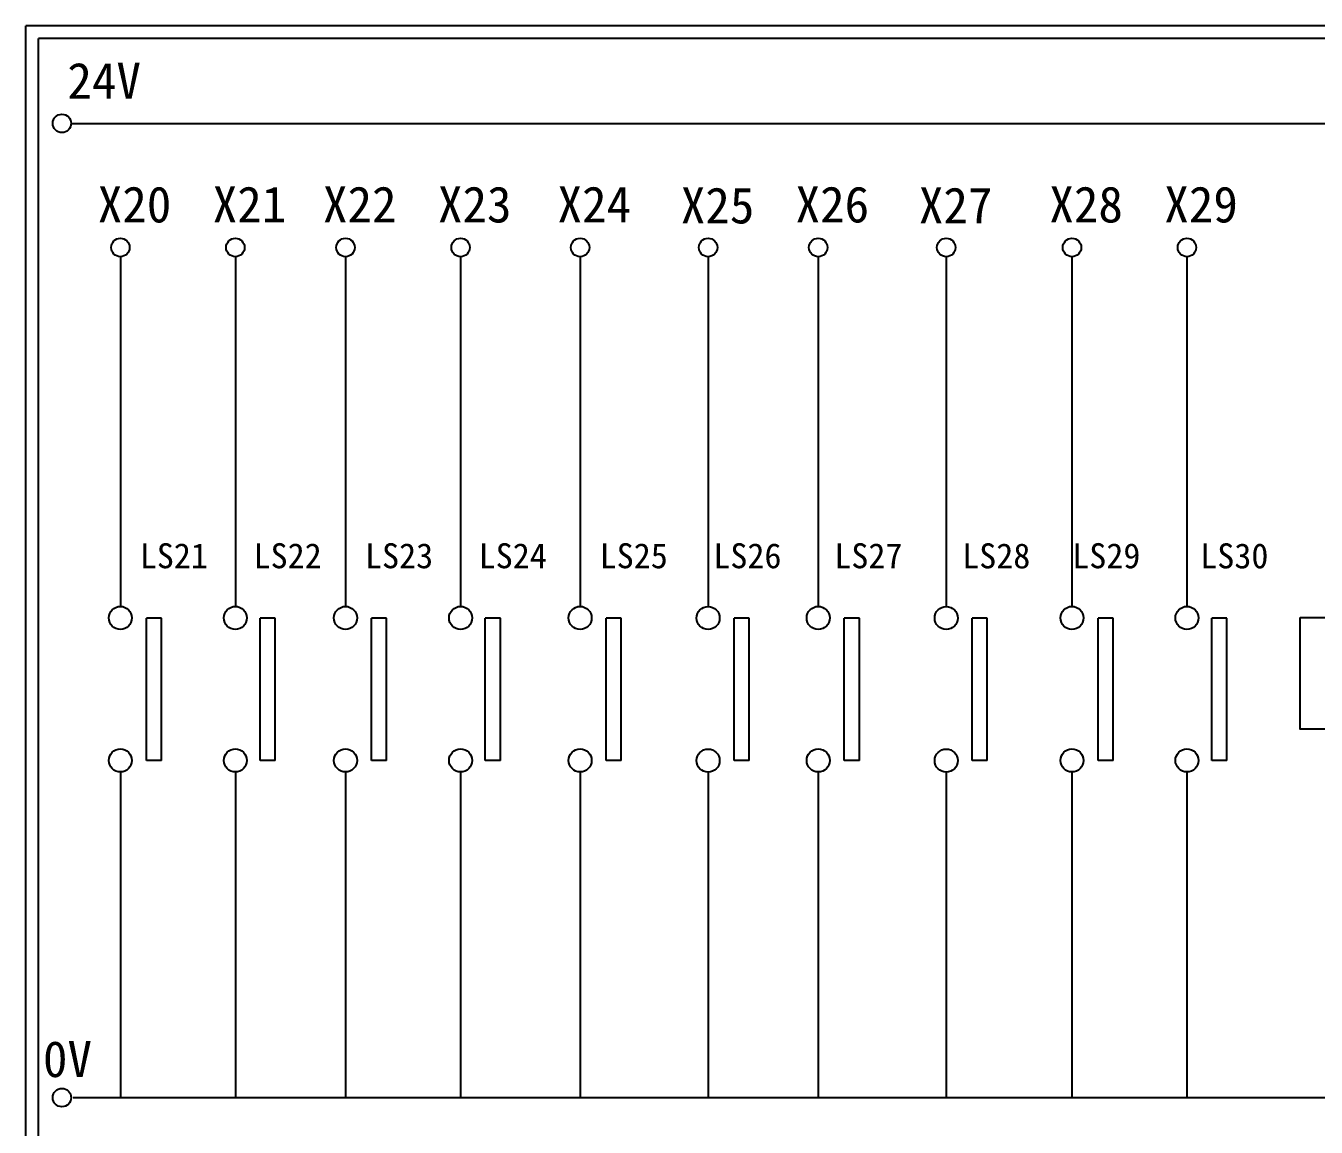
# Model space of a CAD drawing. Extents: x 275 to 562, y 265 to 469.
# Drawn here: x 274.9 to 403.7, y 358.9 to 468.9 of the extents above; entities that cross this region are included whole.
import ezdxf

# ---------------------------------------------------------------- set-up
doc = ezdxf.new("R2010")
doc.units = 0
doc.layers.get('0').update_dxf_attribs({"linetype": 'CONTINUOUS'})
doc.layers.add('圖框層', color=7, linetype='CONTINUOUS')
doc.layers.add('標尺寸層', color=3, linetype='CONTINUOUS')
doc.styles.add('STSL', font='kaiu.ttf')

msp = doc.modelspace()

# ---------------------------------------------------------------- linework, layer by layer
for p, q in [((288.44, 409.78), (286.94, 409.78)), ((299.8, 409.78), (298.29, 409.78)), ((310.93, 409.78), (309.43, 409.78)), ((322.29, 409.78), (320.78, 409.78)), ((334.36, 409.78), (332.86, 409.78)), ((347.14, 409.78), (345.63, 409.78)), ((358.13, 409.78), (356.62, 409.78)), ((370.9, 409.78), (369.4, 409.78)), ((383.47, 409.78), (381.96, 409.78)), ((394.82, 409.78), (393.31, 409.78)), ((288.44, 395.55), (286.94, 395.55)), ((299.8, 395.55), (298.29, 395.55)), ((310.93, 395.55), (309.43, 395.55)), ((322.29, 395.55), (320.78, 395.55)), ((334.36, 395.55), (332.86, 395.55)), ((347.14, 395.55), (345.63, 395.55)), ((358.13, 395.55), (356.62, 395.55)), ((370.9, 395.55), (369.4, 395.55)), ((383.47, 395.55), (381.96, 395.55)), ((394.82, 395.55), (393.31, 395.55))]:
    msp.add_line(p, q)
msp.add_lwpolyline([(402.13, 409.84), (413.16, 409.84), (413.16, 398.68), (402.13, 398.68)], close=True)
at = {"layer": '圖框層', "color": 7}
for p, q in [((561.9, 468.91), (274.9, 468.91)), ((274.9, 264.95), (274.9, 468.91)), ((560.65, 467.66), (276.15, 467.66)), ((276.15, 266.2), (276.15, 467.66))]:
    msp.add_line(p, q, dxfattribs=at)
at = {"layer": '標尺寸層', "color": 7}
for p, q in [((279.42, 459.17), (557.02, 459.17)), ((284.34, 445.86), (284.34, 410.94)), ((295.82, 445.86), (295.82, 410.94)), ((306.82, 445.86), (306.82, 410.94)), ((318.31, 445.86), (318.31, 410.94)), ((330.25, 445.86), (330.25, 410.94)), ((343.03, 445.86), (343.03, 410.93)), ((354.02, 445.86), (354.02, 410.94)), ((366.8, 445.86), (366.8, 410.93)), ((379.36, 445.86), (379.36, 410.94)), ((390.84, 445.86), (390.84, 410.94)), ((286.94, 395.55), (286.94, 409.78)), ((288.44, 395.55), (288.44, 409.78)), ((298.29, 395.55), (298.29, 409.78)), ((299.8, 395.55), (299.8, 409.78)), ((309.43, 395.55), (309.43, 409.78)), ((310.93, 395.55), (310.93, 409.78)), ((320.78, 395.55), (320.78, 409.78)), ((322.29, 395.55), (322.29, 409.78)), ((332.86, 395.55), (332.86, 409.78)), ((334.36, 395.55), (334.36, 409.78)), ((345.63, 395.55), (345.63, 409.78)), ((347.14, 395.55), (347.14, 409.78)), ((356.62, 395.55), (356.62, 409.78)), ((358.13, 395.55), (358.13, 409.78)), ((369.4, 395.55), (369.4, 409.78)), ((370.9, 395.55), (370.9, 409.78)), ((381.96, 395.55), (381.96, 409.78)), ((383.47, 395.55), (383.47, 409.78)), ((393.31, 395.55), (393.31, 409.78)), ((394.82, 395.55), (394.82, 409.78)), ((284.34, 394.41), (284.34, 361.9)), ((295.82, 394.41), (295.82, 361.9)), ((306.82, 394.41), (306.82, 361.9)), ((318.31, 394.41), (318.31, 361.9)), ((330.25, 394.41), (330.25, 361.9)), ((343.03, 394.41), (343.03, 361.9)), ((343.03, 394.4), (343.03, 361.9)), ((354.02, 394.41), (354.02, 361.9)), ((366.8, 394.41), (366.8, 361.9)), ((366.8, 394.4), (366.8, 361.9)), ((379.36, 394.41), (379.36, 361.9)), ((390.84, 394.41), (390.84, 361.9)), ((279.63, 361.9), (557.5, 361.9))]:
    msp.add_line(p, q, dxfattribs=at)
for centre, radius in [((278.5, 459.17), 0.92), ((284.34, 446.78), 0.92), ((295.82, 446.78), 0.92), ((306.82, 446.78), 0.92), ((318.31, 446.78), 0.92), ((330.25, 446.78), 0.92), ((343.03, 446.78), 0.92), ((343.03, 446.78), 0.92), ((354.02, 446.78), 0.92), ((366.8, 446.78), 0.92), ((366.8, 446.78), 0.92), ((379.36, 446.78), 0.92), ((390.84, 446.78), 0.92), ((284.34, 409.79), 1.15), ((295.82, 409.79), 1.15), ((306.82, 409.79), 1.15), ((318.31, 409.79), 1.15), ((330.25, 409.79), 1.15), ((343.03, 409.78), 1.15), ((354.02, 409.79), 1.15), ((366.8, 409.78), 1.15), ((379.36, 409.79), 1.15), ((390.84, 409.79), 1.15), ((284.34, 395.56), 1.15), ((295.82, 395.56), 1.15), ((306.82, 395.56), 1.15), ((318.31, 395.56), 1.15), ((330.25, 395.56), 1.15), ((343.03, 395.55), 1.15), ((354.02, 395.56), 1.15), ((366.8, 395.55), 1.15), ((379.36, 395.56), 1.15), ((390.84, 395.56), 1.15), ((278.5, 361.9), 0.92)]:
    msp.add_circle(centre, radius, dxfattribs=at)

# ---------------------------------------------------------------- texts
at = {"layer": '圖框層', "color": 4, "style": 'STSL'}
for s, height, p in [('24V', 3.6, (279.05, 461.63)), ('X20', 3.6, (282.08, 449.28)), ('X21', 3.6, (293.56, 449.28)), ('X22', 3.6, (304.57, 449.28)), ('X23', 3.6, (316.05, 449.28)), ('X24', 3.6, (327.99, 449.28)), ('X25', 3.6, (340.3, 449.18)), ('X26', 3.6, (351.76, 449.28)), ('X27', 3.6, (364.07, 449.18)), ('X28', 3.6, (377.1, 449.28)), ('X29', 3.6, (388.58, 449.28)), ('LS21', 2.5, (286.28, 414.75)), ('LS22', 2.5, (297.64, 414.75)), ('LS23', 2.5, (308.77, 414.75)), ('LS24', 2.5, (320.12, 414.75)), ('LS25', 2.5, (332.2, 414.75)), ('LS26', 2.5, (343.55, 414.75)), ('LS27', 2.5, (355.63, 414.75)), ('LS28', 2.5, (368.4, 414.74)), ('LS29', 2.5, (379.39, 414.75)), ('LS30', 2.5, (392.17, 414.74)), ('0V', 3.6, (276.61, 363.95))]:
    msp.add_text(s, height=height, dxfattribs=at).set_placement(p)

doc.saveas('drawing.dxf')
